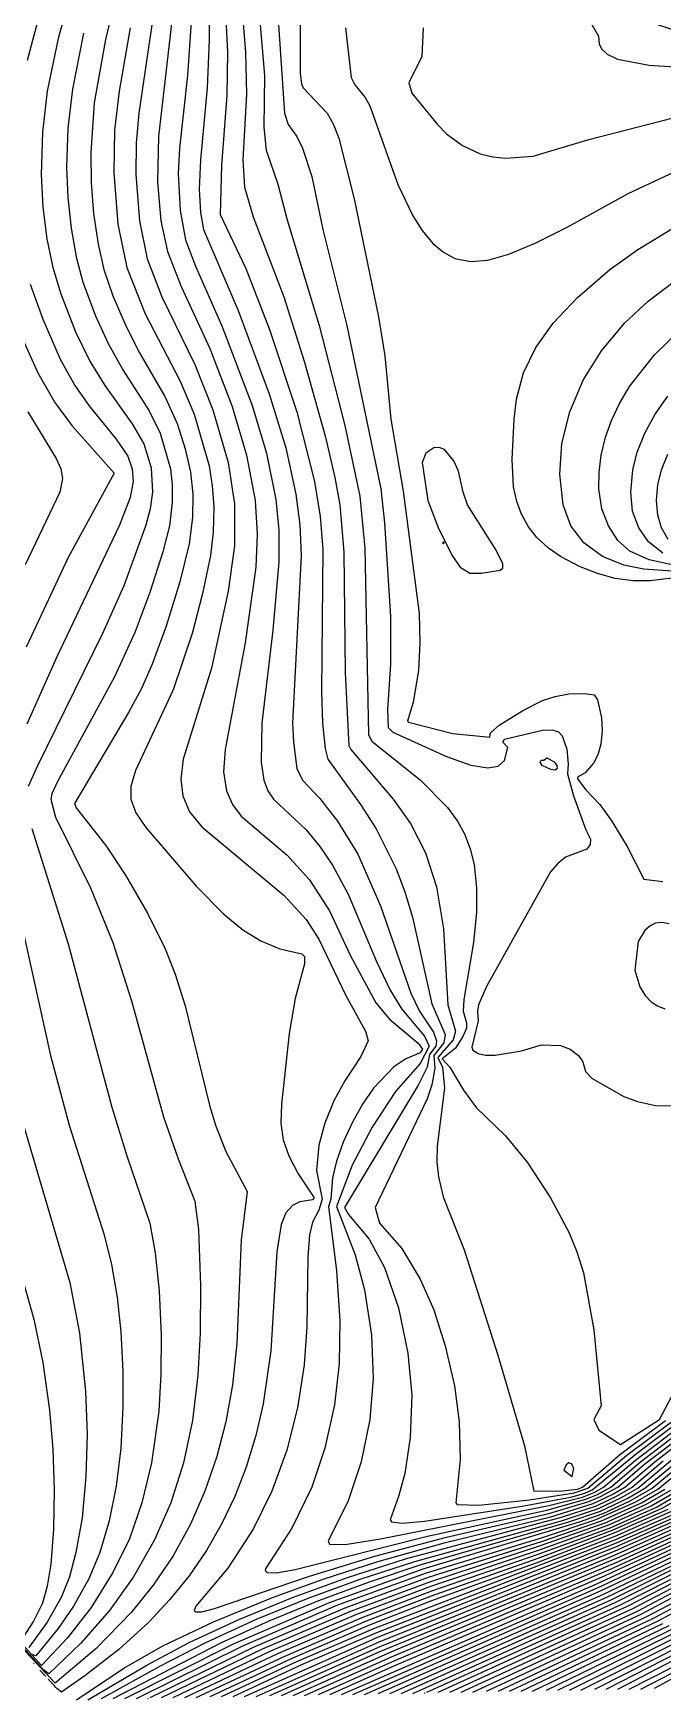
# Model space of a CAD drawing. Header units: inches. Extents: x 2608994 to 2618701, y 1261813 to 1271655.
# Drawn here: x 2612763 to 2613479, y 1261813 to 1263708 of the extents above; entities that cross this region are included whole.
import ezdxf

# ---------------------------------------------------------------- set-up
doc = ezdxf.new("R2010")
doc.units = ezdxf.units.IN
doc.header["$MEASUREMENT"] = 0

msp = doc.modelspace()

# ---------------------------------------------------------------- linework, layer by layer
for points, elevation in [([(2612913.6, 1263823.1), (2612883.1, 1263616.7), (2612880.2, 1263583.1), (2612879.9, 1263547.1), (2612884.1, 1263494.3), (2612892.9, 1263451.1), (2612909.5, 1263407.9), (2612946.9, 1263331.1), (2612967.5, 1263279.5), (2612984.9, 1263219.5), (2612992, 1263172.7), (2612992.1, 1263124.7), (2612985, 1263073.1), (2612965.9, 1262985.5), (2612933.8, 1262882.3), (2612930.9, 1262859.5), (2612933.1, 1262840.3), (2612941, 1262822.3), (2612954.8, 1262805.2), (2613048.4, 1262727.2), (2613073.5, 1262699.9), (2613088, 1262677.6), (2613118.7, 1262613.5), (2613141.1, 1262572.7), (2613144.2, 1262561.9), (2613135.8, 1262543.9), (2613117.4, 1262516.3), (2613105.1, 1262493.5), (2613094.7, 1262468.3), (2613087.8, 1262443.1), (2613085.5, 1262414.3), (2613091.8, 1262381.9), (2613088, 1262369.4), (2613080.7, 1262355.5), (2613077.4, 1262341.1), (2613075.6, 1262315.9), (2613074.3, 1262236.7), (2613071.2, 1262193.5), (2613063.7, 1262144.3), (2613051.6, 1262096.3), (2613034.6, 1262049.5), (2613013.3, 1262006.3), (2612984.3, 1261961.9), (2612948.1, 1261918.7), (2612946, 1261913.9), (2612947.6, 1261912.3), (2612954.8, 1261912.6), (2612969.2, 1261916.4), (2613077.2, 1261953), (2613151.6, 1261975.7), (2613233.2, 1261997.2), (2613349.6, 1262024.2), (2613395.2, 1262037.8), (2613408.5, 1262043.5), (2613428, 1262054.3), (2613458.9, 1262080.7), (2613520.2, 1262127.5)], 267), ([(2612962.4, 1263791.9), (2612963.1, 1263700.7), (2612960.9, 1263645.5), (2612953.2, 1263563.9), (2612951.7, 1263530.3), (2612953.2, 1263503.9), (2612956.9, 1263484.7), (2612996.3, 1263392.3), (2613031.6, 1263297.5), (2613050.3, 1263236.3), (2613061.7, 1263183.5), (2613066.3, 1263148.7), (2613068, 1263113.9), (2613058.2, 1262923.1), (2613059, 1262901.5), (2613063, 1262871.5), (2613069.2, 1262858.3), (2613089.2, 1262837.5), (2613109.3, 1262811.5), (2613132.2, 1262774.3), (2613158, 1262715.5), (2613192.6, 1262615.9), (2613202.4, 1262595.5), (2613218.3, 1262571.5), (2613221.7, 1262561.9), (2613220.9, 1262555.9), (2613213.9, 1262546.3), (2613211.3, 1262531.9), (2613200.8, 1262511.4), (2613117.1, 1262372.3), (2613121.6, 1262364.2), (2613145.1, 1262336.3), (2613162.5, 1262303.9), (2613178.4, 1262258.3), (2613189.3, 1262206.7), (2613193.8, 1262158.7), (2613192, 1262110.7), (2613185.6, 1262069.9), (2613178.7, 1262043.5), (2613169.1, 1262017.1), (2613170.8, 1262014.6), (2613182.8, 1262013.4), (2613208, 1262015.6), (2613319.2, 1262032.7), (2613376, 1262043.4), (2613390.4, 1262047.3), (2613398.8, 1262051.3), (2613449.2, 1262092.4), (2613495.7, 1262127.5)], 264), ([(2612978.9, 1263794.3), (2612984.1, 1263686.3), (2612983.5, 1263637.1), (2612977.4, 1263557.9), (2612975.6, 1263501.5), (2613004.9, 1263440.3), (2613031.9, 1263370.7), (2613062.9, 1263277.1), (2613083, 1263197.9), (2613089.3, 1263158.3), (2613092.4, 1263121.1), (2613090.9, 1262959.1), (2613092.1, 1262923.1), (2613095, 1262894.3), (2613098.3, 1262882.3), (2613135.3, 1262830.7), (2613153.2, 1262803.1), (2613175.9, 1262757.5), (2613185.9, 1262731.1), (2613194.6, 1262702.3), (2613216.5, 1262603.9), (2613231.6, 1262569.1), (2613230.1, 1262559.5), (2613218.8, 1262545.1), (2613219.9, 1262530.7), (2613216.4, 1262511.9), (2613211.1, 1262495.9), (2613152.1, 1262372.3), (2613157, 1262354.3), (2613182.2, 1262325.5), (2613203.4, 1262290.7), (2613218.6, 1262255.9), (2613231.8, 1262215.1), (2613242.3, 1262169.5), (2613247.7, 1262128.7), (2613248.9, 1262085.5), (2613243.8, 1262036.3), (2613245.2, 1262034.5), (2613269.8, 1262033.9), (2613327.4, 1262039.9), (2613378.4, 1262047.7), (2613393.9, 1262053.1), (2613438.4, 1262090.5), (2613489, 1262128.7)], 263), ([(2612995.8, 1263794.3), (2613004.4, 1263686.3), (2613005.7, 1263638.3), (2613001.6, 1263563.9), (2613003.4, 1263532.7), (2613013.2, 1263499.1), (2613048, 1263407.9), (2613071.2, 1263334.7), (2613095.6, 1263248.3), (2613106.2, 1263202.7), (2613111.7, 1263171.5), (2613116.4, 1263117.5), (2613118.1, 1262980.7), (2613122, 1262897.9), (2613124.2, 1262893.1), (2613172.6, 1262836.7), (2613192.2, 1262809.1), (2613209.3, 1262775.5), (2613221.8, 1262737.1), (2613229.9, 1262689.1), (2613234.8, 1262602.7), (2613243.4, 1262572.7), (2613240.7, 1262563.1), (2613223.4, 1262542.7), (2613228.5, 1262531.9), (2613231, 1262507.9), (2613222.7, 1262441.9), (2613222.3, 1262423.9), (2613223.9, 1262407.1), (2613229.5, 1262384.3), (2613253.4, 1262324.3), (2613291.5, 1262204.3), (2613322, 1262101.1), (2613332.4, 1262049.5), (2613365.2, 1262050.2), (2613382, 1262052.1), (2613387.9, 1262054.3), (2613430, 1262091), (2613482.2, 1262129.9)], 262), ([(2613015.9, 1263779.9), (2613026.2, 1263659.9), (2613025.5, 1263601.1), (2613028.1, 1263574.7), (2613041.5, 1263536.3), (2613051.9, 1263495.5), (2613088.2, 1263375.5), (2613117.6, 1263261.5), (2613134.7, 1263181.1), (2613140.1, 1263122.3), (2613144.4, 1262909.9), (2613148.3, 1262902.7), (2613203.7, 1262858.3), (2613234.4, 1262827.1), (2613245.8, 1262811.5), (2613253.7, 1262797.1), (2613260.2, 1262780.3), (2613264.5, 1262762.3), (2613267.3, 1262735.9), (2613267.3, 1262708.3), (2613263.9, 1262673.5), (2613252.7, 1262608.7), (2613252.3, 1262595.5), (2613255.8, 1262582.3), (2613255.8, 1262576.3), (2613251.8, 1262566.7), (2613243.3, 1262553.5), (2613228.1, 1262541.5), (2613237.1, 1262531.9), (2613252.4, 1262505.6), (2613266.8, 1262485.9), (2613300.2, 1262453.9), (2613324.9, 1262423.9), (2613351.6, 1262383.1), (2613372.6, 1262343.5), (2613381.6, 1262321.9), (2613388.9, 1262297.9), (2613400.8, 1262233.1), (2613409.2, 1262146.7), (2613400.9, 1262131.1), (2613406.6, 1262119.1), (2613431.2, 1262102.7), (2613475.4, 1262131.1), (2613495.1, 1262168.3)], 261), ([(2612860.3, 1263764.3), (2612845.2, 1263700.7), (2612832.6, 1263628.7), (2612828.6, 1263572.3), (2612829.1, 1263537.5), (2612831.8, 1263502.7), (2612836.9, 1263467.9), (2612843.5, 1263439.1), (2612853.6, 1263409.1), (2612868.7, 1263374.3), (2612884.1, 1263344.3), (2612912.8, 1263294.7), (2612926.9, 1263263.9), (2612936, 1263235.1), (2612942, 1263208.7), (2612944.5, 1263183.5), (2612944.2, 1263157.1), (2612940.4, 1263127.1), (2612929.8, 1263083.9), (2612914.5, 1263033.5), (2612898.5, 1262990.3), (2612886.2, 1262962.7), (2612871.4, 1262935.1), (2612809.9, 1262831.9), (2612812, 1262826.9), (2612845.7, 1262783.9), (2612868, 1262750.3), (2612893, 1262707.1), (2612913.1, 1262666.3), (2612924.6, 1262637.5), (2612936, 1262601.5), (2612963.6, 1262488.7), (2612970.6, 1262465.9), (2612982.1, 1262435.9), (2613006.3, 1262390.3), (2612999.8, 1262335.1), (2612994.7, 1262217.5), (2612989.8, 1262170.7), (2612982.3, 1262128.7), (2612972, 1262089.1), (2612958.3, 1262049.5), (2612941.9, 1262012.3), (2612922.2, 1261976.3), (2612899.7, 1261942.7), (2612874.7, 1261911.5), (2612834.6, 1261870.7), (2612788, 1261831.4), (2612720.2, 1261903.5)], 269), ([(2612804.3, 1263748.7), (2612791.5, 1263701.9), (2612778.9, 1263641.9), (2612773.6, 1263595.1), (2612772.3, 1263547.1), (2612774.2, 1263509.9), (2612778.7, 1263473.9), (2612785.4, 1263441.5), (2612794.4, 1263411.5), (2612811.2, 1263368.3), (2612827.5, 1263334.7), (2612844.6, 1263307.1), (2612875.6, 1263263.5), (2612888.8, 1263240.7), (2612897.1, 1263213.5), (2612898.6, 1263185.9), (2612896.1, 1263166.7), (2612891.2, 1263148.2), (2612866, 1263079.4), (2612842, 1263025.1), (2612767.6, 1262873.9), (2612757.3, 1262851.1)], 271), ([(2613039.5, 1263757.1), (2613049, 1263616.7), (2613053.2, 1263604), (2613062.8, 1263590.2), (2613069.4, 1263577.1), (2613079.9, 1263544.7), (2613092.7, 1263484.7), (2613119.7, 1263375.5), (2613158.3, 1263189.5), (2613162.8, 1263151.1), (2613169.4, 1263044.3), (2613169.4, 1262990.3), (2613166.2, 1262938.7), (2613167, 1262918.3), (2613172, 1262912.7), (2613233.2, 1262885.3), (2613260.8, 1262875.5), (2613280, 1262872.2), (2613292, 1262874.3), (2613299.2, 1262880.7), (2613303, 1262895.5), (2613297.3, 1262901.5), (2613299.2, 1262904.8), (2613342.4, 1262915.1), (2613353.2, 1262915.4), (2613360.4, 1262913.3), (2613364.7, 1262908.7), (2613370, 1262893.5), (2613371.6, 1262876.3), (2613370.7, 1262865.5), (2613377.7, 1262840.3), (2613391.6, 1262801.9), (2613397, 1262791.1), (2613396.4, 1262785), (2613392.8, 1262780), (2613368.7, 1262770.7), (2613359.7, 1262763.5), (2613351.6, 1262753.9), (2613278.8, 1262623.8), (2613269.5, 1262602.7), (2613268.3, 1262595.5), (2613269.3, 1262584.7), (2613262, 1262554.7), (2613263.1, 1262551.1), (2613269.2, 1262547.5), (2613277.6, 1262545.6), (2613288.4, 1262545.7), (2613318.4, 1262550.4), (2613341.2, 1262557.4), (2613362.8, 1262556.6), (2613373.8, 1262552.3), (2613383.3, 1262545.1), (2613388.3, 1262537.9), (2613391.3, 1262527.1), (2613398.8, 1262518.8), (2613434.8, 1262498.5), (2613450.4, 1262492.8), (2613470.8, 1262488.4), (2613521.2, 1262487.8)], 260), ([(2612772.5, 1263737.9), (2612756.4, 1263676.7)], 272), ([(2612923.6, 1263745.1), (2612905.6, 1263590.3), (2612904.5, 1263538.7), (2612908.3, 1263494.3), (2612915.8, 1263459.5), (2612931.2, 1263419.9), (2612963.9, 1263349.1), (2612989.4, 1263283.1), (2613005.8, 1263227.9), (2613015.4, 1263176.3), (2613017.8, 1263137.9), (2613016.2, 1263100.7), (2613004.1, 1263014.3), (2612981.4, 1262893.1), (2612979.6, 1262867.9), (2612983, 1262846.3), (2612989.8, 1262830.7), (2612999.6, 1262817.5), (2613052, 1262773), (2613077.2, 1262744.9), (2613100, 1262709.5), (2613123.7, 1262659.1), (2613152.9, 1262605.1), (2613168.4, 1262586.3), (2613200.8, 1262559), (2613205.9, 1262552.3), (2613203.2, 1262548.3), (2613187.1, 1262541.5), (2613173.2, 1262532.2), (2613150, 1262507.9), (2613137.7, 1262489.9), (2613126.2, 1262469.5), (2613115.8, 1262446.7), (2613107.9, 1262425.1), (2613103.6, 1262405.9), (2613101.5, 1262381.9), (2613098.9, 1262373.5), (2613107.9, 1262300.3), (2613111.7, 1262243.9), (2613111, 1262194.7), (2613105.7, 1262147.9), (2613094.8, 1262098.7), (2613079.9, 1262054.3), (2613057.4, 1262007.5), (2613027.7, 1261961.9), (2613027.1, 1261959.5), (2613029.2, 1261957.1), (2613040, 1261956.8), (2613061.1, 1261960.7), (2613211.6, 1261998.6), (2613347.2, 1262028.1), (2613391.6, 1262040.4), (2613404.8, 1262045.9), (2613420, 1262054.3), (2613453.8, 1262083.1), (2613512, 1262127.5)], 266), ([(2613206.8, 1263713.9), (2613205.1, 1263681.5), (2613190.4, 1263651.5), (2613193.8, 1263639.5), (2613222.4, 1263604.2), (2613233.2, 1263593.2), (2613251.2, 1263580), (2613271.6, 1263570.8), (2613286, 1263567.1), (2613300.4, 1263565.6), (2613331.6, 1263567.9), (2613395.2, 1263586.8), (2613504.4, 1263614.8), (2613536.8, 1263624.7), (2613560.8, 1263635.4), (2613577.6, 1263646.6), (2613585.6, 1263657.5), (2613586.1, 1263665.9), (2613583.2, 1263676.7), (2613570.4, 1263699.1), (2613508.5, 1263742.7)], 257), ([(2612873.2, 1263713.9), (2612860.8, 1263641.9), (2612855.7, 1263597.5), (2612854.8, 1263549.5), (2612859.5, 1263490.7), (2612869.6, 1263441.5), (2612890.5, 1263388.7), (2612930.4, 1263311.9), (2612946.1, 1263274.7), (2612963.1, 1263215.9), (2612966.7, 1263193.1), (2612968.4, 1263169.1), (2612967.8, 1263140.3), (2612964.7, 1263113.9), (2612955.8, 1263070.7), (2612944, 1263025.1), (2612922.4, 1262961.2), (2612879.3, 1262869.1), (2612874.3, 1262851.1), (2612874.3, 1262836.7), (2612880, 1262821.1), (2612891.2, 1262804.3), (2612948.8, 1262737.4), (2612980, 1262705.7), (2613001.6, 1262688.2), (2613022, 1262675.5), (2613043.6, 1262666.5), (2613068.8, 1262660.9), (2613071.5, 1262657.9), (2613071.5, 1262649.5), (2613061.1, 1262609.9), (2613054.1, 1262570.3), (2613045.4, 1262489.9), (2613044.7, 1262468.3), (2613047.4, 1262449.1), (2613053.7, 1262431.1), (2613064.4, 1262410.7), (2613082.7, 1262383.1), (2613080.8, 1262381.1), (2613066.4, 1262378.9), (2613058, 1262374.6), (2613050.6, 1262366.3), (2613045, 1262353.1), (2613040.1, 1262321.9), (2613033.5, 1262209.1), (2613024.8, 1262149.1), (2613016.4, 1262113.1), (2613005.3, 1262077.1), (2612992.3, 1262043.5), (2612977.4, 1262012.3), (2612960.1, 1261982.3), (2612940.4, 1261953.5), (2612918.2, 1261925.9), (2612894.6, 1261900.7), (2612860.5, 1261869.5), (2612821.8, 1261839.5), (2612795.2, 1261821.1), (2612789.8, 1261825.3)], 268), ([(2612942.8, 1263721.1), (2612938.4, 1263659.9), (2612929.3, 1263577.1), (2612928.1, 1263548.3), (2612930.3, 1263506.3), (2612936.5, 1263472.7), (2612947.8, 1263442.7), (2612977.6, 1263375.1), (2613012.2, 1263284.3), (2613028.4, 1263230.3), (2613039, 1263177.5), (2613042.4, 1263142.7), (2613042.5, 1263106.7), (2613035.8, 1263028.7), (2613023.1, 1262923.1), (2613022.4, 1262878.7), (2613025.4, 1262858.3), (2613030.1, 1262846.3), (2613036.3, 1262836.7), (2613073.6, 1262801.8), (2613089.2, 1262782.7), (2613103.6, 1262761.6), (2613121.3, 1262728.7), (2613153.5, 1262651.9), (2613169, 1262619.5), (2613182.4, 1262597.9), (2613208, 1262567.1), (2613213.4, 1262555.9), (2613203.2, 1262536.2), (2613175.1, 1262504.3), (2613148.7, 1262463.5), (2613126, 1262420.3), (2613108, 1262373.5), (2613129.2, 1262318.3), (2613139.9, 1262278.7), (2613147.8, 1262227.1), (2613149.8, 1262177.9), (2613145.8, 1262131.1), (2613136.2, 1262083.1), (2613120.9, 1262037.5), (2613098.7, 1261993.1), (2613100.1, 1261989.5), (2613118, 1261988.9), (2613158, 1261995.5), (2613349.6, 1262033.2), (2613388, 1262043), (2613401.2, 1262048.3), (2613411.9, 1262054.3), (2613448, 1262085), (2613503.8, 1262127.5)], 265), ([(2613066.8, 1263724.7), (2613066.9, 1263662.3), (2613068.2, 1263650.3), (2613070, 1263645.5), (2613097.6, 1263616.8), (2613104.4, 1263604.7), (2613110.8, 1263588.3), (2613128, 1263519.5), (2613156, 1263385.1), (2613163, 1263340.7), (2613170, 1263268.7), (2613183.9, 1263187.1), (2613201.9, 1263047.9), (2613203, 1263014.3), (2613201.2, 1262983.1), (2613195.4, 1262947.1), (2613188.8, 1262925.5), (2613190, 1262924.1), (2613240.4, 1262911.5), (2613282.4, 1262907.1), (2613283.1, 1262912.3), (2613293.2, 1262920.8), (2613320.8, 1262938), (2613342.4, 1262948.9), (2613356.8, 1262953.5), (2613372.4, 1262956.3), (2613390.4, 1262957), (2613401.1, 1262955.5), (2613404.8, 1262949.5), (2613409.5, 1262929.1), (2613410.3, 1262914.7), (2613408.6, 1262899.1), (2613405.2, 1262887.1), (2613400.3, 1262877.5), (2613390.9, 1262866.7), (2613382, 1262861.8), (2613382, 1262859.8), (2613391.6, 1262847.3), (2613407.6, 1262830.7), (2613420.5, 1262812.7), (2613438.8, 1262782.7), (2613457.6, 1262745.6), (2613479.2, 1262743.1)], 259), ([(2613118.2, 1263713.9), (2613124.8, 1263657.5), (2613129, 1263649.1), (2613140.6, 1263634.7), (2613146, 1263625.1), (2613178, 1263535.8), (2613194.8, 1263500.2), (2613205.6, 1263483.3), (2613217.6, 1263468.8), (2613229.6, 1263458.6), (2613242.8, 1263451.7), (2613260.8, 1263448.1), (2613280, 1263449.7), (2613304, 1263456.5), (2613334, 1263469), (2613371.2, 1263487.6), (2613439.8, 1263525.5), (2613552.4, 1263578.3)], 258), ([(2613395.8, 1263722.3), (2613406.2, 1263704.3), (2613406.8, 1263695.9), (2613409.4, 1263689.9), (2613416.1, 1263683.9), (2613427.6, 1263678.4), (2613463.6, 1263671.3), (2613516.4, 1263668.1), (2613548.8, 1263670.9), (2613557.2, 1263674.1), (2613559.7, 1263677.9), (2613554.8, 1263688.7), (2613548.8, 1263692.3), (2613457.6, 1263722.8)], 256), ([(2612820.4, 1263707.9), (2612807.6, 1263644.3), (2612802.5, 1263599.9), (2612801.1, 1263555.5), (2612802.5, 1263520.7), (2612806.2, 1263485.9), (2612812, 1263453.5), (2612819.6, 1263424.7), (2612833.8, 1263386.3), (2612848.3, 1263355.1), (2612865.1, 1263325.1), (2612894.8, 1263278.3), (2612907.6, 1263253.1), (2612919.2, 1263212.3), (2612921.1, 1263194.3), (2612921.1, 1263173.9), (2612918, 1263147.5), (2612910.4, 1263117.8), (2612895.8, 1263071.9), (2612878.7, 1263026.3), (2612855.6, 1262975.9), (2612790.2, 1262855.9), (2612784.1, 1262842.7), (2612783.3, 1262836.7), (2612788.5, 1262816.3), (2612828.3, 1262735.9), (2612853.6, 1262673.5), (2612874.8, 1262607.5), (2612911.4, 1262475.5), (2612927.9, 1262427.5), (2612947.1, 1262379.5), (2612951.1, 1262347.1), (2612953.3, 1262283.5), (2612953.1, 1262229.5), (2612950.5, 1262181.5), (2612944.2, 1262129.9), (2612934, 1262081.9), (2612919.5, 1262036.3), (2612901, 1261994.3), (2612877.3, 1261952.3), (2612850, 1261913.9), (2612817.3, 1261876.7), (2612780.8, 1261841.8), (2612774.8, 1261846.5), (2612631.4, 1262002.8)], 270), ([(2613490, 1263087.9), (2613464.8, 1263085), (2613445.6, 1263085), (2613425.2, 1263087.7), (2613404.8, 1263093.2), (2613384.4, 1263101.3), (2613363, 1263112.7), (2613349.1, 1263122.3), (2613336.1, 1263134.3), (2613326.5, 1263146.3), (2613318.4, 1263160.7), (2613313, 1263175.1), (2613309.4, 1263191.9), (2613307.7, 1263223.1), (2613310.1, 1263268.7), (2613312.9, 1263291.5), (2613320.9, 1263321.5), (2613334.8, 1263350.3), (2613354.5, 1263377.9), (2613381.7, 1263406.7), (2613419.1, 1263439.1), (2613450.9, 1263461.9), (2613491.2, 1263486.5)], 259), ([(2612759.7, 1263422.3), (2612773.9, 1263382.7), (2612793.9, 1263337.1), (2612810.3, 1263307.1), (2612826.2, 1263284.3), (2612857.6, 1263246.1), (2612870.6, 1263226.7), (2612875.8, 1263212.3), (2612876.7, 1263197.9), (2612873.5, 1263179.9), (2612861.2, 1263148.4), (2612790, 1262998.7), (2612756, 1262921.9)], 272), ([(2613490, 1263096.1), (2613457.6, 1263098.1), (2613434.8, 1263102.9), (2613410.6, 1263112.7), (2613389.3, 1263128.3), (2613374.6, 1263147.5), (2613366, 1263171.5), (2613361.9, 1263206.3), (2613364.5, 1263241.1), (2613373.3, 1263277.1), (2613388.8, 1263313.1), (2613409.5, 1263346.7), (2613435.7, 1263377.9), (2613462.4, 1263403.1), (2613492.4, 1263425.8)], 260), ([(2612742.9, 1263377.9), (2612768.5, 1263321.5), (2612787.8, 1263287.9), (2612807.2, 1263261.8), (2612855.3, 1263207.5), (2612802.7, 1263111.5), (2612755, 1263009.5)], 273), ([(2613505.6, 1263099.8), (2613463.6, 1263108.7), (2613441.6, 1263118.7), (2613428, 1263130.7), (2613417.3, 1263147.5), (2613410, 1263166.7), (2613406.6, 1263189.5), (2613406.8, 1263208.7), (2613409.2, 1263227.9), (2613414, 1263248.3), (2613420.8, 1263267.5), (2613429.9, 1263286.7), (2613441.2, 1263305.9), (2613469.6, 1263342.2), (2613499.6, 1263371.1)], 261), ([(2613479.2, 1263116.3), (2613462.9, 1263129.5), (2613451.9, 1263145.1), (2613444.9, 1263164.3), (2613442.8, 1263185.9), (2613445.2, 1263211.1), (2613450.2, 1263231.5), (2613458.8, 1263253.1), (2613470.5, 1263274.7), (2613484.8, 1263295.1)], 262), ([(2612756.8, 1263277.1), (2612789.3, 1263224.3), (2612794.4, 1263212.3), (2612796.3, 1263201.5), (2612793.3, 1263185.9), (2612753.8, 1263103.1)], 274), ([(2613259.6, 1263093.6), (2613272.8, 1263093.6), (2613294.4, 1263097.3), (2613297.3, 1263099.5), (2613297.4, 1263104.3), (2613289.6, 1263119.9), (2613257.1, 1263171.5), (2613252, 1263185.9), (2613247, 1263209.9), (2613241.6, 1263221.4), (2613230.8, 1263234.5), (2613224.8, 1263236.5), (2613218.8, 1263236.1), (2613209.8, 1263230.3), (2613205.4, 1263219.5), (2613212, 1263176.3), (2613223.6, 1263145.6), (2613239.2, 1263114), (2613248.8, 1263100.7), (2613259.6, 1263093.6)], 258), ([(2613485.3, 1263131.9), (2613477.7, 1263145.1), (2613473.4, 1263159.5), (2613472.1, 1263176.3), (2613473.7, 1263194.3), (2613477.9, 1263211.1), (2613484.9, 1263229.1)], 263), ([(2613229.6, 1263127.4), (2613230.7, 1263128.3), (2613229.6, 1263129.4), (2613228.7, 1263128.3), (2613229.6, 1263127.4)], 258), ([(2613352, 1262870.3), (2613341.8, 1262875.1), (2613339.7, 1262878.7), (2613340.7, 1262881.1), (2613343.8, 1262881.1), (2613347.2, 1262883.8), (2613355.6, 1262879.1), (2613358.8, 1262875.1), (2613359.2, 1262871.5), (2613356.8, 1262869.8), (2613352, 1262870.3)], 261), ([(2612761.6, 1262803.5), (2612803, 1262672.3), (2612852.4, 1262486.3), (2612869.6, 1262430.9), (2612895.9, 1262354.3), (2612901.9, 1262320.7), (2612906.2, 1262277.5), (2612908.5, 1262227.1), (2612908.4, 1262182.7), (2612906, 1262140.7), (2612897.7, 1262081.9), (2612886.8, 1262036.3), (2612872.5, 1261995.5), (2612853.8, 1261957.1), (2612829.1, 1261917.5), (2612802, 1261882.7), (2612772.4, 1261851.5), (2612645.2, 1261992.5)], 271), ([(2612736.3, 1262756.3), (2612782.9, 1262545.1), (2612804, 1262465.9), (2612843.8, 1262341.1), (2612852.2, 1262307.5), (2612858.4, 1262270.3), (2612862.6, 1262230.7), (2612865, 1262186.3), (2612865.2, 1262145.5), (2612862.6, 1262098.7), (2612857.3, 1262055.5), (2612849.3, 1262015.9), (2612838.7, 1261979.9), (2612826.2, 1261949.9), (2612808.8, 1261918.7), (2612791.6, 1261893.5), (2612765.9, 1261862.3), (2612762.8, 1261864)], 272), ([(2613486.4, 1262694.8), (2613478, 1262696.4), (2613470.8, 1262695.6), (2613464.8, 1262692.8), (2613458.8, 1262687.5), (2613451.1, 1262674.7), (2613447.2, 1262642.3), (2613453.2, 1262623.1), (2613459.2, 1262613.5), (2613466, 1262606.3), (2613473.2, 1262601.5), (2613481.6, 1262598.4)], 259), ([(2612696.6, 1262481.5), (2612763.8, 1262245.1), (2612774.1, 1262195.9), (2612781.6, 1262141.9), (2612785.4, 1262097.5), (2612787, 1262050.7), (2612786.2, 1262006.3), (2612783, 1261966.7), (2612779, 1261941.5), (2612773.6, 1261922.3), (2612763.5, 1261901.9), (2612750.8, 1261882.5)], 274), ([(2612746.2, 1262485.1), (2612804.8, 1262287.1), (2612815.9, 1262229.5), (2612822.7, 1262163.5), (2612824.4, 1262114.3), (2612823.1, 1262066.3), (2612818.7, 1262019.5), (2612811.7, 1261979.9), (2612804.3, 1261952.3), (2612795.3, 1261929.5), (2612779, 1261900.7), (2612758, 1261872)], 273), ([(2612812.2, 1261812.5), (2612866, 1261848.4), (2612910.4, 1261873.7), (2612968, 1261901.2), (2613035.2, 1261928.8), (2613092.8, 1261949.6), (2613154, 1261969.3), (2613232, 1261991.1), (2613352, 1262020.6), (2613400, 1262035.7), (2613421.6, 1262045.8), (2613436.1, 1262054.3), (2613470.1, 1262083.1), (2613589.6, 1262176)], 268), ([(2612854.1, 1261813.7), (2612976.4, 1261877.2), (2613031.6, 1261902.3), (2613088, 1261925.4), (2613145.6, 1261946.7), (2613203.2, 1261965.8), (2613372.3, 1262014.7), (2613408.4, 1262027.1), (2613439.6, 1262041.8), (2613458.8, 1262053.1), (2613517.6, 1262101.1)], 271), ([(2612867.2, 1261813.7), (2612990.8, 1261876.2), (2613100, 1261923.2), (2613206.8, 1261961.2), (2613384.4, 1262014.9), (2613411.4, 1262024.3), (2613442.2, 1262038.7), (2613467, 1262053.1), (2613524.1, 1262099.9)], 272), ([(2612880.4, 1261813.7), (2613001.6, 1261873.9), (2613109.6, 1261920.3), (2613210.4, 1261956.7), (2613342.4, 1261997.1), (2613402.1, 1262017.1), (2613448.6, 1262037.5), (2613473.5, 1262051.9), (2613533.7, 1262101.1)], 273), ([(2612825.4, 1261812.5), (2612892.4, 1261851.9), (2612940.4, 1261877.4), (2612996.8, 1261903.7), (2613058, 1261928.9), (2613120.4, 1261951.5), (2613186.4, 1261972.6), (2613364, 1262020), (2613403.6, 1262033.1), (2613426.4, 1262043.8), (2613444.2, 1262054.3), (2613479.8, 1262084.3)], 269), ([(2612840.9, 1261813.7), (2612908, 1261851.1), (2612959.6, 1261877.5), (2613017.2, 1261904), (2613076, 1261928.1), (2613134.8, 1261949.6), (2613197.2, 1261969.8), (2613364, 1262016), (2613406, 1262030.1), (2613432.4, 1262042.5), (2613450.7, 1262053.1), (2613492.5, 1262087.9)], 270), ([(2613376, 1262066.3), (2613378.1, 1262075.9), (2613375.4, 1262080.7), (2613372.4, 1262081.9), (2613369.2, 1262079.5), (2613366.8, 1262073.5), (2613376, 1262066.3)], 261), ([(2612896, 1261814.9), (2613013.6, 1261872.4), (2613118, 1261917.1), (2613212.8, 1261951.9), (2613341.2, 1261992.5), (2613409.6, 1262015.9), (2613455, 1262036.3), (2613481.6, 1262051.9)], 274), ([(2612909.1, 1261814.9), (2613023.2, 1261869.9), (2613125.2, 1261913.6), (2613215.2, 1261947.1), (2613340, 1261987.8), (2613413.5, 1262013.5), (2613460, 1262034.4), (2613488.2, 1262050.7)], 275), ([(2612922.3, 1261814.9), (2613032.8, 1261867.7), (2613131.2, 1261909.8), (2613216.4, 1261941.9), (2613338.8, 1261983), (2613418, 1262011.4), (2613466, 1262033), (2613494.8, 1262049.5)], 276), ([(2612935.4, 1261814.9), (2613041.2, 1261865), (2613137.2, 1261906.1), (2613216.4, 1261936.4), (2613337.6, 1261978.1), (2613420.4, 1262008.5), (2613472, 1262031.5), (2613503, 1262049.5)], 277), ([(2612948.5, 1261814.9), (2613048.4, 1261861.8), (2613142, 1261902), (2613216.2, 1261930.7), (2613337.6, 1261973.6), (2613422.8, 1262005.6), (2613478.6, 1262030.3), (2613509.6, 1262048.3)], 278), ([(2612964.2, 1261816.1), (2613056.8, 1261859.3), (2613146.8, 1261897.9), (2613216.4, 1261925.2), (2613336.4, 1261968.6), (2613424, 1262002.2), (2613485.2, 1262029.1)], 279), ([(2612977.3, 1261816.1), (2613062.8, 1261855.8), (2613150.4, 1261893.5), (2613425.2, 1261998.6), (2613491.8, 1262027.9)], 280), ([(2612990.5, 1261816.1), (2613068.8, 1261852.4), (2613154, 1261889.1), (2613426.4, 1261995), (2613498.4, 1262026.7)], 281), ([(2613003.6, 1261816.1), (2613155.7, 1261883.9), (2613426.4, 1261990.9), (2613504.4, 1262025.2)], 282), ([(2613016.7, 1261816.1), (2613156.4, 1261878.4), (2613426.4, 1261986.6), (2613511.6, 1262024.3)], 283), ([(2613032.4, 1261817.3), (2613157.6, 1261873.1), (2613425.2, 1261981.8), (2613518.4, 1262023.1)], 284), ([(2613045.5, 1261817.3), (2613156.4, 1261866.8), (2613421.6, 1261975.8), (2613525.1, 1262021.9)], 285), ([(2613058.6, 1261817.3), (2613173.6, 1261868.3), (2613431.2, 1261975.4), (2613533.2, 1262021.4)], 286), ([(2613071.7, 1261817.3), (2613173.2, 1261862.4), (2613428.8, 1261969.8), (2613540.9, 1262020.7)], 287), ([(2613087.5, 1261818.5), (2613174.4, 1261857.2), (2613420.4, 1261961.4), (2613547.7, 1262019.5)], 288), ([(2613100.6, 1261818.5), (2613174.4, 1261851.5), (2613409.6, 1261951.8), (2613554.4, 1262018.3)], 289), ([(2613113.7, 1261818.5), (2613404.8, 1261944.8), (2613562, 1262017.5)], 290), ([(2613126.7, 1261818.5), (2613404.8, 1261939.7), (2613569.2, 1262016.6)], 291), ([(2613139.8, 1261818.5), (2613408.4, 1261936.3), (2613577.1, 1262015.9)], 292), ([(2613155.6, 1261819.7), (2613410.8, 1261932.2), (2613583.9, 1262014.7)], 293), ([(2613168.7, 1261819.7), (2613415.6, 1261929.2), (2613590.7, 1262013.5)], 294), ([(2613181.8, 1261819.7), (2613420.4, 1261926.2), (2613550.7, 1261990.7)], 295), ([(2613194.9, 1261819.7), (2613425.2, 1261923.1), (2613560.2, 1261990.7)], 296), ([(2613210.7, 1261820.9), (2613431.2, 1261920.5), (2613567.2, 1261989.5)], 297), ([(2613223.7, 1261820.9), (2613438.4, 1261918.5), (2613574.2, 1261988.3)], 298), ([(2613236.8, 1261820.9), (2613444.4, 1261915.9), (2613581.2, 1261987.1)], 299), ([(2613249.9, 1261820.9), (2613450.4, 1261913.3), (2613588.2, 1261985.9)], 300), ([(2613263, 1261820.9), (2613455.2, 1261910), (2613595.3, 1261984.7)], 301), ([(2613278.7, 1261822.1), (2613461.2, 1261907.3), (2613517.6, 1261936.6)], 302), ([(2613291.8, 1261822.1), (2613467.2, 1261904.6), (2613524.8, 1261934.8)], 303), ([(2613304.9, 1261822.1), (2613473.2, 1261901.8), (2613533.2, 1261933.6)], 304), ([(2613318, 1261822.1), (2613479.2, 1261899)], 305), ([(2613331.1, 1261822.1), (2613486.4, 1261896.8)], 306), ([(2613346.8, 1261823.3), (2613496, 1261895.8)], 307), ([(2613359.9, 1261823.3), (2613505.6, 1261894.8)], 308), ([(2613373, 1261823.3), (2613515.2, 1261893.8)], 309), ([(2613386.1, 1261823.3), (2613524.8, 1261892.8)], 310), ([(2613401.8, 1261824.5), (2613534.4, 1261891.7)], 311), ([(2613414.9, 1261824.5), (2613545.2, 1261891.3)], 312), ([(2613428, 1261824.5), (2613554.8, 1261890.3)], 313), ([(2613469.8, 1261825.7), (2613583.6, 1261886.9)], 316), ([(2612764.1, 1261853.3), (2612763.4, 1261854.1)], 268), ([(2613441.1, 1261824.5), (2613514, 1261861.6)], 314), ([(2613454.2, 1261824.5), (2613524.8, 1261860.8)], 315), ([(2612774.1, 1261842.5), (2612770.6, 1261846.2)], 268), ([(2612775.2, 1261841.3), (2612774.2, 1261842.4)], 268), ([(2612776.3, 1261840.1), (2612775.4, 1261841.1)], 268), ([(2612777.3, 1261838.9), (2612776.6, 1261839.7)], 268), ([(2612787.4, 1261828.1), (2612780.2, 1261835.7)], 268), ([(2612788.4, 1261826.9), (2612787.4, 1261828.1)], 268), ([(2612789.5, 1261825.7), (2612788.6, 1261826.7)], 268), ([(2613207.9, 1261819.7), (2613208.6, 1261820.3)], 297), ([(2612893.5, 1261813.7), (2612894.2, 1261814.4)], 274)]:
    msp.add_lwpolyline(points, dxfattribs=dict(elevation=elevation))

doc.saveas('drawing.dxf')
